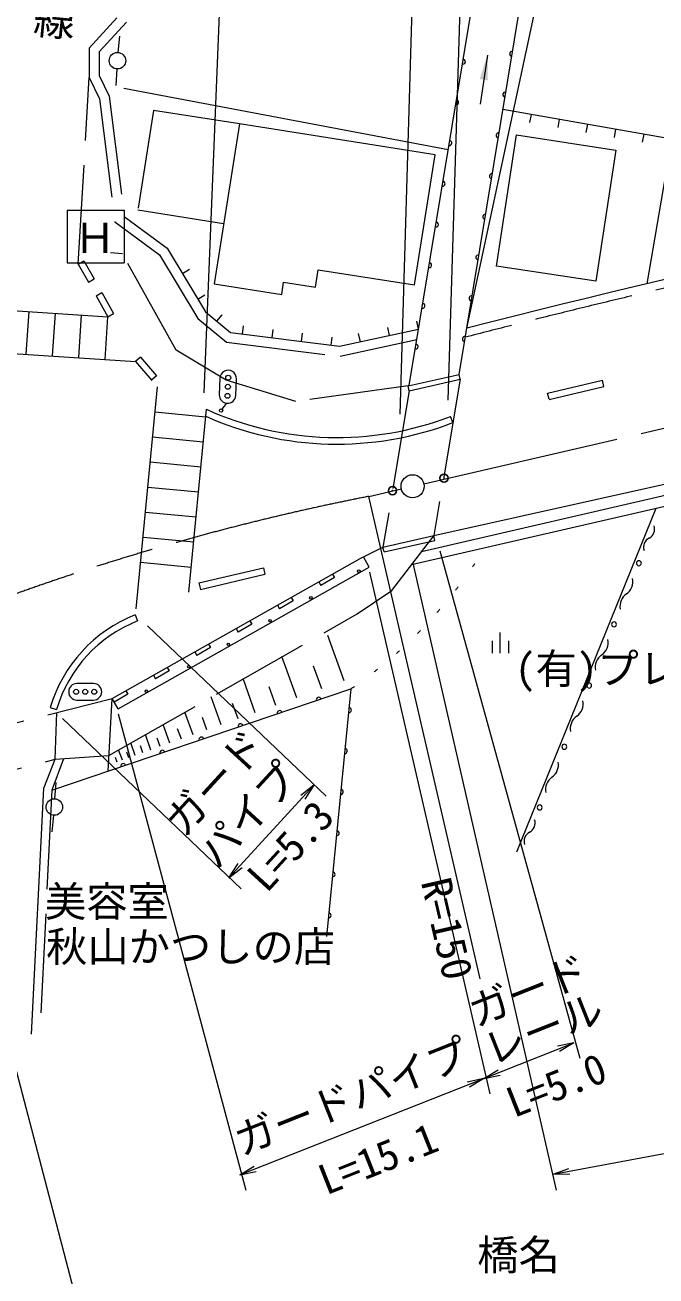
# Model space of a CAD drawing. Units: millimetres, scale not verified. Extents: x 40000 to 680000, y 20000 to 380000.
# Drawn here: x 145713 to 183916, y 244762 to 320551 of the extents above; entities that cross this region are included whole.
import ezdxf
from ezdxf.enums import TextEntityAlignment as Align

# ---------------------------------------------------------------- set-up
doc = ezdxf.new("R2010")
doc.units = ezdxf.units.MM
doc.header["$LTSCALE"] = 1000
doc.header["$PDMODE"] = 32
doc.header["$PDSIZE"] = 500
for name, pattern in [('CHAIN', [18.5, 12, -1.5, 3.5, -1.5]), ('DASHED', [7.5, 6, -1.5]), ('DOTTED', [1.75, 0.25, -1.5])]:
    doc.linetypes.add(name, pattern=pattern)
for name, color, linetype, lineweight in [('M-BGD', 7, 'Continuous', 13), ('M-BMK', 2, 'CHAIN', 13), ('M-STR-HTXT', 7, 'Continuous', 13), ('M-STR-STR1', 1, 'Continuous', 13), ('M-STR-STRC', 7, 'Continuous', 13), ('名称未設定-23', 7, 'Continuous', 13)]:
    doc.layers.add(name, color=color, linetype=linetype, lineweight=lineweight)
doc.layers.add('M-OTRS', color=6, linetype='Continuous')
doc.styles.add('@ＭＳ ゴシック', font='')
doc.styles.add('ＭＳ ゴシック', font='')
doc.styles.get('@ＭＳ ゴシック').set_extended_font_data('@MS Gothic')
doc.styles.get('ＭＳ ゴシック').set_extended_font_data('MS Gothic')

# ---------------------------------------------------------------- blocks, each defined once
blk = doc.blocks.new('信号灯\u3000専用ﾎﾟｰﾙのないもの')
at = {"color": 7, "linetype": 'Continuous', "lineweight": 13}
for p, q in [((0.5, 0.5), (-0.5, 0.5)), ((-0.5, -0.5), (0.5, -0.5))]:
    blk.add_line(p, q, dxfattribs=at)
for centre in [(-0.55, 0), (0, 0), (0.55, 0)]:
    blk.add_circle(centre, 0.15, dxfattribs=at)
for centre, start, end in [((-0.5, 0), 90, 270), ((0.5, 0), 270, 90)]:
    blk.add_arc(centre, 0.5, start, end, dxfattribs=at)
blk = doc.blocks.new('filled_arrow')
at = {"color": 0, "linetype": 'Continuous', "lineweight": -2}
blk.add_solid([(7.5, 1.25), (0, 0), (7.5, -1.25)], dxfattribs=at)

msp = doc.modelspace()

# ---------------------------------------------------------------- linework, layer by layer
at = {"layer": 'M-BGD'}
for p, q in [((183391, 304879), (187440, 328725)), ((168977, 298705), (173433, 325631)), ((171991, 299380), (176377, 325882)), ((151357, 318884), (151455, 319880)), ((173706, 318724), (173274, 315756)), ((151273, 317888), (151203, 316890)), ((171340, 312986), (151693, 316705)), ((184879, 313639), (174648, 315436)), ((176353, 315136), (176267, 314644)), ((178058, 314837), (177972, 314344)), ((179764, 314537), (179677, 314045)), ((181469, 314238), (181382, 313745)), ((183174, 313938), (183087, 313446)), ((154311, 307041), (156633, 303175)), ((148931, 306070), (149279, 306267)), ((149279, 306267), (149898, 305169)), ((148931, 306070), (149550, 304972)), ((155240, 305495), (155668, 305752)), ((149550, 304972), (149898, 305169)), ((150013, 304151), (150361, 304347)), ((150013, 304151), (150730, 302880)), ((150361, 304347), (151078, 303076)), ((156169, 303949), (156597, 304206)), ((156633, 303175), (158159, 301916)), ((150730, 302880), (151078, 303076)), ((157329, 302602), (157647, 302987)), ((169544, 302130), (169437, 302618)), ((158159, 301916), (164759, 301089)), ((158880, 301826), (158942, 302322)), ((160670, 301602), (160732, 302098)), ((162459, 301377), (162521, 301874)), ((164249, 301153), (164311, 301649)), ((164759, 301089), (169544, 302130)), ((166019, 301363), (165913, 301852)), ((167781, 301747), (167675, 302235)), ((152696, 300433), (152394, 300171)), ((152394, 300171), (153399, 299014)), ((152696, 300433), (153682, 299297)), ((216551, 299446), (169713, 288637)), ((153682, 299297), (153380, 299035)), ((177357, 298246), (180669, 299038)), ((177450, 297857), (180762, 298649)), ((180762, 298649), (180669, 299038)), ((215457, 298539), (169104, 287842)), ((170465, 289614), (210545, 298585)), ((177444, 297879), (177357, 298246)), ((156651, 296850), (156691, 297271)), ((157642, 297271), (157926, 297636)), ((171616, 296462), (171472, 296835)), ((183912, 291252), (175464, 270442)), ((166000, 288233), (167384, 288925)), ((150985, 279750), (166000, 288233)), ((166555, 287709), (166202, 288334)), ((151344, 279116), (166555, 287709)), ((156239, 286749), (160143, 287669)), ((156330, 286360), (160235, 287280)), ((160143, 287669), (160235, 287280)), ((164332, 287290), (164455, 287072)), ((156239, 286749), (156330, 286360)), ((163498, 286819), (163621, 286601)), ((164455, 287072), (163621, 286601)), ((161829, 285876), (161952, 285659)), ((160995, 285405), (161118, 285187)), ((161952, 285659), (161118, 285187)), ((152384, 284819), (152531, 284446)), ((159450, 284245), (158616, 283774)), ((159327, 284463), (159450, 284245)), ((158493, 283991), (158616, 283774)), ((165043, 280813), (164057, 283573)), ((174491, 282494), (174491, 283744)), ((156947, 282831), (156113, 282360)), ((156824, 283049), (156947, 282831)), ((173991, 283244), (173991, 282494)), ((174991, 283244), (174991, 282494)), ((155990, 282578), (156113, 282360)), ((162168, 279786), (161270, 282299)), ((154445, 281418), (153611, 280946)), ((154322, 281635), (154445, 281418)), ((163681, 280326), (163188, 281706)), ((153488, 281164), (153611, 280946)), ((159655, 278887), (158917, 280951)), ((160899, 279332), (160494, 280465)), ((147341, 274191), (165449, 280332)), ((150743, 275345), (150985, 279750)), ((151344, 279116), (150985, 279750)), ((151942, 280004), (151108, 279533)), ((151819, 280221), (151942, 280004)), ((157587, 278148), (156981, 279842)), ((165449, 280332), (163966, 265334)), ((147240, 279206), (147624, 279092)), ((147541, 276064), (147640, 278904)), ((155885, 277540), (155388, 278930)), ((158610, 278514), (158278, 279445)), ((154485, 277040), (154078, 278179)), ((156727, 277841), (156455, 278605)), ((153333, 276628), (152999, 277562)), ((155178, 277287), (154954, 277914)), ((151606, 276011), (151382, 276636)), ((152385, 276289), (152112, 277054)), ((152855, 276457), (152704, 276877)), ((153903, 276832), (153720, 277345)), ((146846, 274318), (147541, 276064)), ((151282, 275895), (151181, 276176)), ((151992, 276149), (151869, 276493)), ((147525, 273669), (147595, 274667)), ((146095, 259414), (146846, 274318)), ((147441, 272673), (147344, 271678))]:
    msp.add_line(p, q, dxfattribs=at)
at = {"layer": 'M-BGD', "linetype": 'DASHED'}
for p, q in [((149590, 319152), (151278, 320977)), ((150192, 318920), (151860, 320721)), ((149590, 319152), (149606, 317362)), ((150192, 318920), (150205, 317500)), ((148931, 306070), (149606, 317362)), ((149606, 317362), (150214, 316079)), ((150205, 317500), (150798, 316249)), ((150214, 316079), (151156, 308622)), ((150798, 316249), (151719, 308952)), ((153497, 315381), (152541, 309324)), ((158692, 314561), (153497, 315381)), ((157735, 308504), (152541, 309324)), ((151156, 308622), (153858, 306629)), ((151719, 308952), (154311, 307041)), ((151613, 306698), (150878, 306740)), ((154856, 300854), (151613, 306698)), ((153858, 306629), (156172, 302778)), ((156172, 302778), (157912, 301343)), ((157912, 301343), (164786, 300481)), ((164786, 300481), (169438, 301493)), ((157896, 299030), (154856, 300854)), ((162118, 297746), (157896, 299030)), ((168910, 298690), (162118, 297746)), ((167920, 286294), (170460, 289613)), ((165817, 284868), (167920, 286294)), ((150795, 276294), (165817, 284868)), ((139820, 276931), (150985, 279750)), ((139684, 274076), (147541, 276064)), ((148051, 276100), (147341, 274191)), ((147541, 276064), (150795, 276294)), ((147341, 274191), (146609, 259475))]:
    msp.add_line(p, q, dxfattribs=at)
at = {"layer": 'M-BGD'}
for points in [[(158692, 314561), (157160, 304862), (161254, 304215), (161373, 304969), (163295, 304666), (163462, 305727), (169293, 304806), (170538, 312691)], [(175475, 313890), (181485, 312974), (180273, 305032), (174263, 305948)]]:
    msp.add_lwpolyline(points, close=True, dxfattribs=at)
for centre, radius in [((151308, 318387), 500), ((157580, 297192), 100), ((165923, 287462), 75), ((163016, 285847), 75), ((160547, 284463), 75), ((158021, 283033), 75), ((155622, 281683), 75), ((153061, 280195), 75), ((147490, 273171), 500)]:
    msp.add_circle(centre, radius, dxfattribs=at)
for centre, radius, start, end in [((172225, 318334), 150, 260.60337, 80.60337), ((175205, 318797), 150, 80.60337, 260.60337), ((174796, 316331), 150, 80.60337, 260.60337), ((171817, 315868), 150, 260.60337, 80.60337), ((174388, 313864), 150, 80.60337, 260.60337), ((171409, 313401), 150, 260.60337, 80.60337), ((310326, -232093), 551772, 99.51625, 104.46991), ((173980, 311398), 150, 80.60337, 260.60337), ((171001, 310935), 150, 260.60337, 80.60337), ((170593, 308468), 150, 260.60337, 80.60337), ((173572, 308931), 150, 80.60337, 260.60337), ((173164, 306465), 150, 80.60337, 260.60337), ((170185, 306002), 150, 260.60337, 80.60337), ((172756, 303998), 150, 80.60337, 260.60337), ((169776, 303536), 150, 260.60337, 80.60337), ((172347, 301532), 150, 80.60337, 260.60337), ((169368, 301069), 150, 260.60337, 80.60337), ((164602, 314697), 19138, 245.58417, 291.03811), ((164602, 314697), 19538, 245.98672, 291.03811), ((183218, 290019), 618, 297.13859, 18.66866), ((183782, 288918), 618, 117.13859, 198.66866), ((182881, 287946), 150, 0, 180), ((182881, 287946), 150, 180, 360), ((181614, 286841), 908, 304.50514, 11.30212), ((182644, 285344), 908, 124.50514, 191.30212), ((155577, 276729), 8697, 111.54216, 163.4543), ((155577, 276729), 8297, 111.54216, 163.4543), ((181377, 284239), 150, 0, 180), ((181377, 284239), 150, 180, 360), ((180110, 283135), 908, 304.50514, 11.30212), ((181139, 281638), 908, 124.50514, 191.30212), ((179872, 280533), 150, 0, 180), ((179872, 280533), 150, 180, 360), ((163498, 279670), 150, 18.7329, 198.7329), ((161130, 278868), 150, 18.7329, 198.7329), ((165322, 279053), 150, 264.35331, 84.35331), ((178605, 279429), 908, 304.50514, 11.30212), ((158763, 278065), 150, 18.7329, 198.7329), ((179634, 277932), 908, 124.50514, 191.30212), ((156395, 277262), 150, 18.7329, 198.7329), ((165076, 276565), 150, 264.35331, 84.35331), ((178367, 276827), 150, 0, 180), ((178367, 276827), 150, 180, 360), ((154027, 276459), 150, 18.7329, 198.7329), ((177101, 275722), 908, 304.50514, 11.30212), ((151660, 275656), 150, 18.7329, 198.7329), ((178130, 274225), 908, 124.50514, 191.30212), ((164830, 274077), 150, 264.35331, 84.35331), ((176874, 273148), 150, 0, 180), ((176874, 273148), 150, 180, 360), ((175984, 272202), 618, 297.13859, 18.66866), ((164584, 271589), 150, 264.35331, 84.35331), ((176548, 271101), 618, 117.13859, 198.66866), ((164338, 269101), 150, 264.35331, 84.35331), ((164092, 266613), 150, 264.35331, 84.35331)]:
    msp.add_arc(centre, radius, start, end, dxfattribs=at)
at = {"layer": 'M-BGD', "linetype": 'DASHED'}
msp.add_arc((310326, -232093), 551272, 99.51483, 104.4929, dxfattribs=at)
at = {"layer": 'M-BGD', "linetype": 'DOTTED'}
msp.add_arc((149454, 303627), 28257, 304.47494, 328.51412, dxfattribs=at)
at = {"layer": 'M-BMK'}
for p, q in [((169863, 292764), (209767, 301986)), ((166522, 291992), (168499, 292449))]:
    msp.add_line(p, q, dxfattribs=at)
at = {"layer": 'M-BMK', "linetype": 'Continuous'}
msp.add_circle((169181, 292606), 700, dxfattribs=at)
at = {"layer": 'M-BMK'}
msp.add_arc((195134, 146800), 147985, 101.1481, 115.86731, dxfattribs=at)
at = {"layer": 'M-OTRS'}
for p in [(171082, 293098), (167962, 292341)]:
    msp.add_point(p, dxfattribs=at)
at = {"layer": 'M-STR-HTXT'}
for p, q in [((172454, 302176), (180970, 341884)), ((168431, 296965), (169696, 340438)), ((171335, 297825), (172662, 340850)), ((156553, 298261), (158220, 338843)), ((173277, 262762), (166522, 291992)), ((170834, 288685), (179307, 257964)), ((166570, 287404), (173853, 255794)), ((169190, 287954), (177876, 249953)), ((153121, 284143), (163941, 273830)), ((147978, 278530), (158798, 268217)), ((151354, 278821), (159092, 249954)), ((139800, 277682), (150516, 236815)), ((158060, 268893), (163204, 274506)), ((163204, 274506), (162405, 273881)), ((163204, 274506), (162651, 273656)), ((158060, 268893), (158613, 269743)), ((158060, 268893), (158859, 269518)), ((177692, 250936), (253961, 265197)), ((173485, 256723), (178939, 258893)), ((178939, 258893), (177948, 258679)), ((178939, 258893), (178071, 258369)), ((173485, 256723), (174352, 257248)), ((173485, 256723), (174475, 256938)), ((158724, 250884), (173485, 256723)), ((173485, 256723), (172493, 256510)), ((173485, 256723), (172616, 256200)), ((158724, 250884), (159592, 251407)), ((158724, 250884), (159715, 251097)), ((177692, 250936), (178644, 251283)), ((177692, 250936), (178705, 250956))]:
    msp.add_line(p, q, dxfattribs=at)
at = {"layer": 'M-STR-STR1'}
for p, q in [((168910, 298690), (171991, 299380)), ((172057, 299087), (171991, 299380)), ((168975, 298397), (168910, 298690)), ((168975, 298397), (172057, 299087)), ((167384, 288925), (170465, 289614)), ((170531, 289321), (170465, 289614)), ((167449, 288632), (167384, 288925)), ((167449, 288632), (170531, 289321))]:
    msp.add_line(p, q, dxfattribs=at)
at = {"layer": 'M-STR-STR1', "linetype": 'DASHED'}
for p, q in [((172057, 299087), (170465, 289614)), ((168975, 298397), (167384, 288925))]:
    msp.add_line(p, q, dxfattribs=at)
at = {"layer": 'M-STR-STRC'}
for p, q in [((141175, 303506), (150730, 302880)), ((145788, 300604), (145957, 303192)), ((147378, 300500), (147548, 303088)), ((148969, 300395), (149139, 302984)), ((150560, 300291), (150730, 302880)), ((141415, 300891), (152394, 300171)), ((152445, 285190), (153728, 298634)), ((153583, 297116), (156648, 296823)), ((155634, 286196), (156651, 296850)), ((153439, 295598), (156503, 295305)), ((153294, 294079), (156358, 293787)), ((153149, 292561), (156213, 292269)), ((153004, 291043), (156068, 290750)), ((152859, 289525), (155924, 289232)), ((152714, 288007), (155779, 287714))]:
    msp.add_line(p, q, dxfattribs=at)
at = {"layer": '名称未設定-23'}
for p, q in [((148260, 309337), (148260, 306141)), ((148260, 309337), (151715, 309337)), ((151715, 309337), (151715, 306141)), ((148260, 306141), (151715, 306141))]:
    msp.add_line(p, q, dxfattribs=at)

# ---------------------------------------------------------------- block references
at = {"layer": 'M-BGD'}
for name, p, xscale, yscale, rotation in [('filled_arrow', (173706, 318724), 200, 200, 261.7), ('信号灯\u3000専用ﾎﾟｰﾙのないもの', (157995, 298634), 1000, 1000, 87.75665)]:
    msp.add_blockref(name, p, dxfattribs=dict(at, xscale=xscale, yscale=yscale, rotation=rotation))
at = {"layer": 'M-BGD', "xscale": 1000, "yscale": 1000}
msp.add_blockref('信号灯\u3000専用ﾎﾟｰﾙのないもの', (149356, 280155), dxfattribs=at)

# ---------------------------------------------------------------- texts
at = {"layer": 'M-BGD', "style": 'ＭＳ ゴシック'}
for s, p in [('(有)プレジール', (184124, 280089)), ('美容室', (150668, 265987)), ('秋山かつしの店', (155738, 263250))]:
    msp.add_text(s, height=1833, dxfattribs=at).set_placement(p, align=Align.BOTTOM_CENTER)
at = {"layer": 'M-STR-HTXT', "style": '@ＭＳ ゴシック'}
msp.add_text('市道田部船場線', height=1833, rotation=264.475, dxfattribs=at).set_placement((147355, 319633), align=Align.MIDDLE_RIGHT)
at = {"layer": 'M-STR-HTXT', "style": 'ＭＳ ゴシック'}
for s, rotation, p in [('ガード', 47.498, (158269, 273658)), ('パイプ', 47.498, (160300, 271713)), ('L=5.3', 47.498, (162855, 269832)), ('ガード', 21.615, (176714, 260705)), ('レール', 21.615, (177635, 258381)), ('ガードパイプ', 21.615, (165998, 254283)), ('L=5.0', 21.615, (178419, 254962)), ('L=15.1', 21.615, (167623, 250506))]:
    msp.add_text(s, height=1833, rotation=rotation, dxfattribs=at).set_placement(p, align=Align.BOTTOM_CENTER)
msp.add_text('R=150', height=1833, rotation=283.012, dxfattribs=at).set_placement((170545, 262439), align=Align.BOTTOM_RIGHT)
msp.add_text('橋名', height=1833, dxfattribs=at).set_placement((173094, 244570), align=Align.BOTTOM_LEFT)
at = {"layer": 'M-STR-STRC', "style": 'ＭＳ ゴシック'}
msp.add_text('Ｈ', height=1833, dxfattribs=at).set_placement((149945, 307652), align=Align.MIDDLE_CENTER)

doc.saveas('drawing.dxf')
